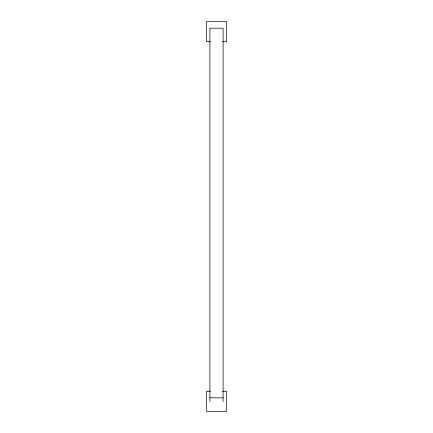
<?xml version="1.0" encoding="UTF-8"?>
<svg xmlns="http://www.w3.org/2000/svg" width="433" height="433" viewBox="0 0 433 433"><rect width="100%" height="100%" fill="white"/><g stroke="black" fill="none" stroke-linecap="round" stroke-linejoin="round"><path stroke-width="0.65" d="M210.481 41.714L206.465 41.714L206.465 21.65L226.535 21.65L226.535 41.714L222.519 41.714M210.481 391.286L206.465 391.286L206.465 411.35L226.535 411.35L226.535 391.286L222.519 391.286M209.897 397.819L223.103 397.819M223.103 401.635L223.103 28.183L209.897 28.183L209.897 401.635"/></g></svg>
